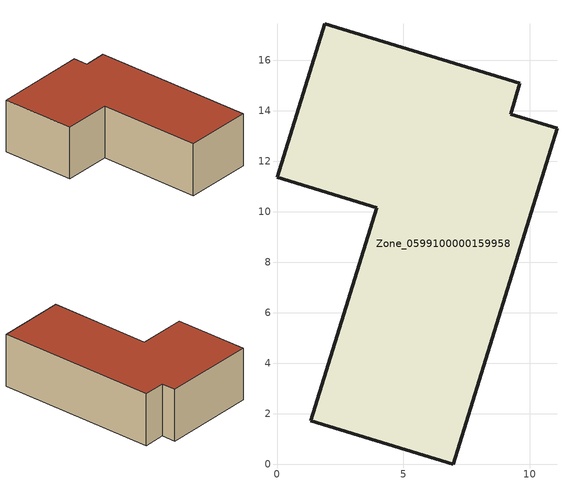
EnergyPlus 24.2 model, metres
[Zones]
Zone_0599100000159958
 floor ground (C_G): 11.08,13.31 6.98,0 1.34,1.73 3.94,10.16 0,11.37 1.88,17.45 9.61,15.08 9.24,13.87 z0
 wall outside (C_F): 6.98,0 11.08,13.31 9.24,13.87 9.61,15.08 1.88,17.45 0,11.37 3.94,10.16 1.34,1.73 6.98,0 z0:4.57
 roof outside (C_R): 11.08,13.31 9.24,13.87 9.61,15.08 1.88,17.45 0,11.37 3.94,10.16 1.34,1.73 6.98,0 z4.57
[BUILDING]
Pand.0599100000159958: North Axis=0; Terrain=City; Loads Convergence Tolerance Value=0.04; Temperature Convergence Tolerance Value=0.4; Solar Distribution=FullExterior; Maximum Number of Warmup Days=25; Minimum Number of Warmup Days=1
[Site:Location]
Rotterdam.The.Hague.AP_ZH_NLD Design_Conditions: Latitude=51.96; Longitude=4.45; Time Zone=1; Elevation=-4.5
[SITE:GROUNDTEMPERATURE:BUILDINGSURFACE]
18, 18, 18, 18, 18, 18, 18, 18, 18, 18, 18, 18
[MATERIAL] Thermal Absorptance=0.9; Solar Absorptance=0.7; Visible Absorptance=0.7
Name | Roughness | Thickness | Conductivity | Density | Specific Heat
G.TI.1975-1991 | MediumSmooth | 0.15 | 0.288461 | 540 | 1210
F.TI.1975-1991 | Rough | 0.3 | 0.230769 | 1920 | 840
R.TI.1975-1991 | MediumRough | 0.2 | 0.153846 | 1500 | 1000
[CONSTRUCTION]
C_G: G.TI.1975-1991
C_F: F.TI.1975-1991
C_R: R.TI.1975-1991
[ZONE]
Zone_0599100000159958: Type=1; Multiplier=1; Ceiling Height=Autocalculate; Volume=Autocalculate; Floor Area=autocalculate; Part of Total Floor Area=Yes
[ZONEINFILTRATION:DESIGNFLOWRATE]
Infil_Zone_0599100000159958: Zone or ZoneList or Space or SpaceList=Zone_0599100000159958; Schedule=AlwaysOn; Design Flow Rate Calculation Method=Flow/Area; Flow Rate per Floor Area=0.003; Constant Term Coefficient=1; Temperature Term Coefficient=0; Velocity Term Coefficient=0; Velocity Squared Term Coefficient=0
[HVACTEMPLATE:ZONE:IDEALLOADSAIRSYSTEM]
Zone_0599100000159958: Maximum Heating Supply Air Temperature=50; Minimum Cooling Supply Air Temperature=13; Maximum Heating Supply Air Humidity Ratio=0.0156; Minimum Cooling Supply Air Humidity Ratio=0.0077; Heating Limit=NoLimit; Cooling Limit=NoLimit; Dehumidification Control Type=ConstantSensibleHeatRatio; Cooling Sensible Heat Ratio=0.7; Dehumidification Setpoint=60; Humidification Control Type=None; Humidification Setpoint=30; Outdoor Air Method=None; Outdoor Air Flow Rate per Person=0.00944; Outdoor Air Flow Rate per Zone Floor Area=0; Outdoor Air Flow Rate per Zone=0; Demand Controlled Ventilation Type=None; Outdoor Air Economizer Type=NoEconomizer; Heat Recovery Type=None; Sensible Heat Recovery Effectiveness=0.7; Latent Heat Recovery Effectiveness=0.65
[ZONECONTROL:THERMOSTAT]
ThermostatControl_Zone_0599100000159958: Zone or ZoneList=Zone_0599100000159958; Control Type Schedule=DualSetpointControlType; Control 1=Thermostat_Zone_0599100000159958; Temperature Difference Between Cutout And Setpoint=0
[THERMOSTATSETPOINT:DUALSETPOINT]
Thermostat_Zone_0599100000159958: Heating Setpoint Temperature Schedule=HeatingSetpoint_Zone_0599100000159958; Cooling Setpoint Temperature Schedule=CoolingSetpoint_Zone_0599100000159958
[SCHEDULE:COMPACT]
HeatingSetpoint_Zone_0599100000159958: Through: 12/31, For: AllDays, Until: 24:00, 21
CoolingSetpoint_Zone_0599100000159958: Through: 12/31, For: AllDays, Until: 24:00, 24
DualSetpointControlType: Through: 12/31, For: AllDays, Until: 24:00, 4
AlwaysOn: Through: 12/31, For: AllDays, Until: 24:00, 1
